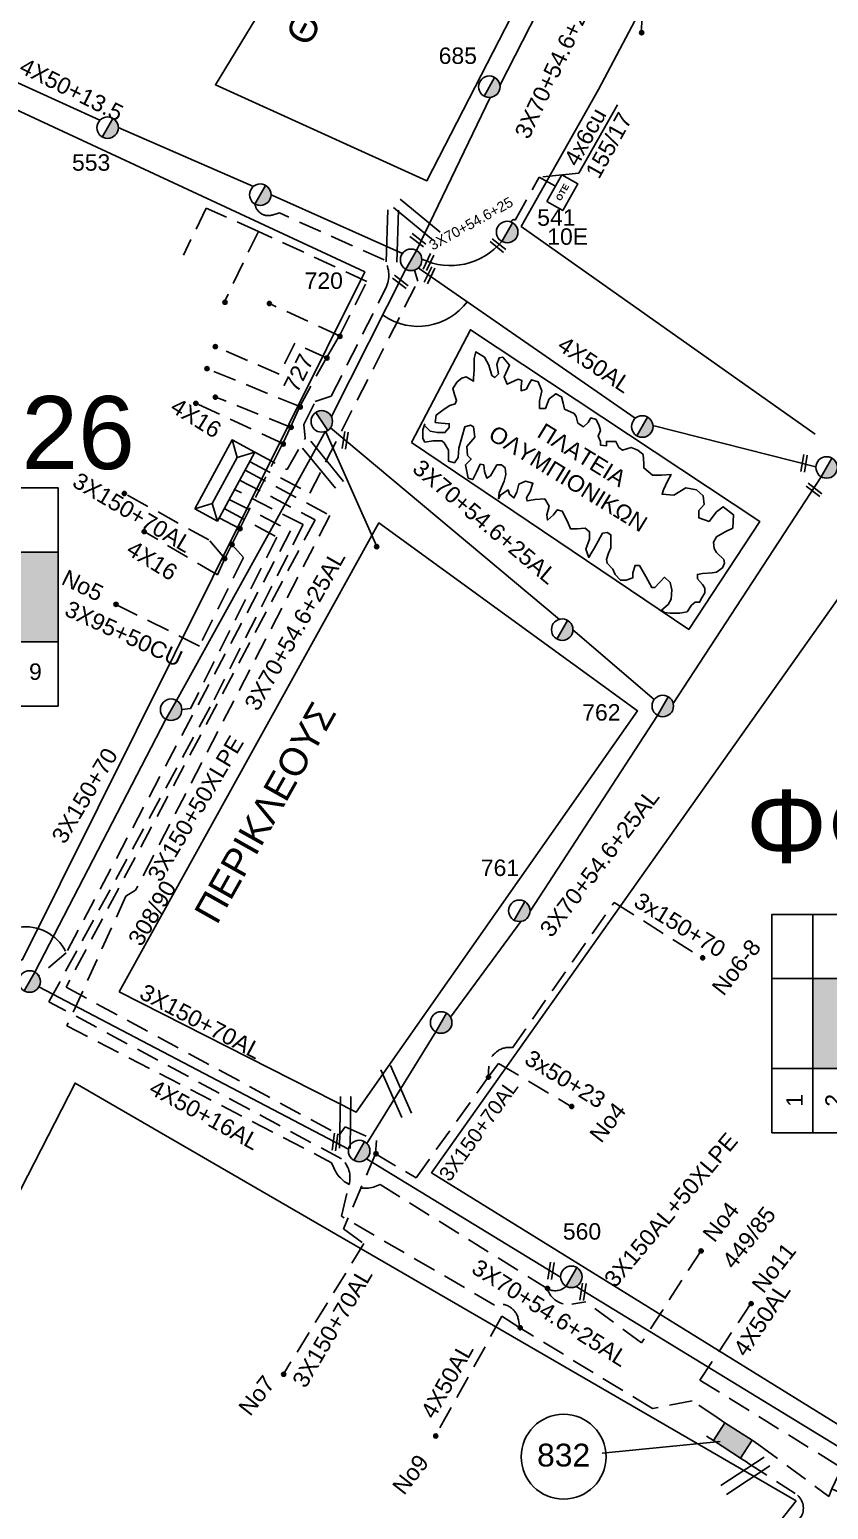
# Model space of a CAD drawing. Header units: millimetres. Extents: x 1905 to 5666, y 713 to 3158.
# Drawn here: x 2743.5 to 2831.1, y 844.7 to 1006.8 of the extents above; entities that cross this region are included whole.
import ezdxf
from ezdxf.enums import TextEntityAlignment as Align

# ---------------------------------------------------------------- set-up
doc = ezdxf.new("R2010")
doc.units = ezdxf.units.MM
doc.linetypes.add('DASHED', pattern=[19.05, 12.7, -6.35])
for name, color, linetype in [('Link Box 4 Διευθύνσεων', 7, 'Continuous'), ('Pillar OTE', 7, 'Continuous'), ('Ασφαλειοκιβώτια Χ.Τ 6 αναχωρήσεων', 7, 'Continuous'), ('Ασφαλειοκιβώτια Χ.Τ 9 αναχωρήσεων', 7, 'Continuous'), ('Γέφυρες Εναερίου Δικτύου', 7, 'Continuous'), ('Γυμνά εναέρια ΧΤ (3Φ)   4x50AL', 7, 'Continuous'), ('Γυμνά εναέρια ΧΤ και ΦΟΠ (3Φ)   4x50+16AL', 7, 'Continuous'), ('Εναέρια παροχή ΧΤ 4x16', 7, 'SYN_LINE'), ('Επιγραφές - Σχήματα', 7, 'Continuous'), ('Καλώδια ΧΤ   3x150+70AL', 7, 'DASHED'), ('Καλώδια ΧΤ   3x150AL+50XLPE', 7, 'DASHED'), ('Καλώδια ΧΤ   3x95+50CU', 7, 'DASHED'), ('Καλώδια ΧΤ   4x50+13.5', 7, 'Continuous'), ('Καλώδια ΧΤ   4x50AL', 7, 'DASHED'), ('Μηχανική τομή', 7, 'Continuous'), ('Στύλος ΦΜ', 7, 'Continuous'), ('Στύλος ΦΜ @ 1', 7, 'Continuous'), ('Συνδέσεις', 7, 'Continuous'), ('Συνεστραμμένα ΧΤ   3x70+54.6+25AL', 7, 'SYN_LINE'), ('Τομή', 7, 'Continuous'), ('Υποσταθμός πόλεως', 7, 'Continuous'), ('Υπόβαθρο ΔΕΗ', 7, 'Continuous'), ('Υπόγεια καλώδια Παροχών ΧΤ   4x50AL', 7, 'DASHED'), ('Υπόγεια καλώδια Παροχών ΧΤ   4x6', 7, 'DASHED')]:
    doc.layers.add(name, color=color, linetype=linetype)
doc.styles.get("Standard").update_dxf_attribs({"font": 'arial.ttf'})
doc.linetypes.add('SYN_LINE', pattern='A,0.5,-0.0001,["/\\/\\/\\/",Standard,S=0.1,R=0,X=0,Y=-0.05],-0.25', length=0.7501)
doc.dimstyles.new('ISO-25', dxfattribs={"dimtxt": 2.5, "dimasz": 2.5, "dimexe": 1.25, "dimexo": 0.625, "dimtad": 1, "dimtxsty": 'Standard', "dimcen": 2.5, "dimadec": 0, "dimazin": 0, "dimtfac": 1, "dimtmove": 0, "dimatfit": 3, "dimfxl": 1, "dimarcsym": 0})

# ---------------------------------------------------------------- blocks, each defined once
blk = doc.blocks.new('ΥΠΑΡΧΩΝ ΤΣΙΜΕΝΤΕΝΙΟΣ ΣΤΥΛΟΣ')
at = {"layer": 'Στύλος ΦΜ'}
blk.add_hatch(color=7, dxfattribs=at).paths.add_polyline_path([(-1.29, -2.28, 0.574793), (2.62, 0, 0.268822), (1.3, 2.27)])
at = {"layer": 'Στύλος ΦΜ', "color": 7}
blk.add_line((-1.29, -2.28), (1.3, 2.27), dxfattribs=at)
blk.add_circle((0, 0), 2.62, dxfattribs=at)
at = {"layer": 'Στύλος ΦΜ', "flags": 4}
for tag, p in [('ΑΡΙΘΜΟΣ', (-4.68, 8.05)), ('ΤΥΠΟΣ', (-4.91, 3.03))]:
    blk.add_attdef(tag, p, '', height=4, dxfattribs=at)
blk = doc.blocks.new('LINK BOX 4 ΑΝΑΧΩΡΗΣΕΩΝ')
at = {"layer": 'Link Box 4 Διευθύνσεων', "ltscale": 40}
blk.add_hatch(color=256, dxfattribs=at).paths.add_polyline_path([(-3.54, 0), (-3.54, -4.67), (3.54, -4.67), (3.54, 0)])
for p, q in [((-3.54, 0), (-5.33, 0)), ((5.33, 0), (3.54, 0)), ((-3.54, -4.67), (-5.33, -4.67)), ((5.33, -4.67), (3.54, -4.67))]:
    blk.add_line(p, q, dxfattribs=at)
blk.add_lwpolyline([(-3.54, -4.67), (-3.54, 0), (3.54, 0), (3.54, -4.67)], close=True, dxfattribs=at)
blk = doc.blocks.new('ΑΣΦΑΛΕΙΟΚΙΒΩΤΙΟ ΥΠΟΣΤΑΘΜΟΥ 9 ΑΝΑΧΩΡΗΣΕΩΝ')
at = {"layer": 'Ασφαλειοκιβώτια Χ.Τ 9 αναχωρήσεων', "ltscale": 40}
for p, q in [((-23.8, 40.36), (24.02, 40.36)), ((-9.72, 40.36), (-9.72, -40.64)), ((9.94, 40.36), (9.94, -40.64)), ((-23.8, 31.36), (24.02, 31.36)), ((-23.8, 22.36), (24.02, 22.36)), ((-23.8, 13.36), (24.02, 13.36)), ((-23.8, 4.36), (24.02, 4.36)), ((-23.8, -4.64), (24.02, -4.64)), ((-23.8, -13.64), (24.02, -13.64)), ((-23.8, -22.64), (24.02, -22.64)), ((-23.8, -31.64), (24.02, -31.64))]:
    blk.add_line(p, q, dxfattribs=at)
at = {"layer": 'Ασφαλειοκιβώτια Χ.Τ 9 αναχωρήσεων'}
blk.add_lwpolyline([(-23.8, -40.64), (24.02, -40.64), (24.02, 40.36), (-23.8, 40.36)], close=True, dxfattribs=at)
for s, p in [('1', (-18.67, 37.12)), ('2', (-18.76, 28.01)), ('3', (-18.31, 18.64)), ('4', (-18.05, 9.99)), ('5', (-18.64, 1.02)), ('6', (-18.25, -7.64)), ('7', (-18.51, -16.8)), ('8', (-18.38, -25.61)), ('9', (-18.01, -34.24))]:
    blk.add_text(s, height=3.6, rotation=270, dxfattribs=at).set_placement(p)
at = {"layer": 'Ασφαλειοκιβώτια Χ.Τ 9 αναχωρήσεων', "ltscale": 40}
for tag, height, p in [('ΟΝΟΜΑ', 5, (-0.16, 44.31)), ('ΚΕΙΜΕΝΟ 1', 2, (17.06, 35.59)), ('ΚΕΙΜΕΝΟ 2', 2, (17.06, 26.88)), ('ΚΕΙΜΕΝΟ 3', 2, (17.06, 17.69)), ('ΚΕΙΜΕΝΟ 4', 2, (17.06, 8.71)), ('ΚΕΙΜΕΝΟ 5', 2, (17.06, -0.13)), ('ΚΕΙΜΕΝΟ 6', 2, (17.06, -9.05)), ('ΚΕΙΜΕΝΟ 7', 2, (17.06, -18.13)), ('ΚΕΙΜΕΝΟ 8', 2, (17.06, -26.85)), ('ΚΕΙΜΕΝΟ 9', 2, (17.06, -35.99)), ('ΣΧ', 2, (-0.1, -42.64))]:
    blk.add_attdef(tag, text='', height=height, dxfattribs=at).set_placement(p, align=Align.MIDDLE_CENTER)
blk = doc.blocks.new('ΑΣΦΑΛΕΙΟΚΙΒΩΤΙΟ ΥΠΟΣΤΑΘΜΟΥ 6 ΑΝΑΧΩΡΗΣΕΩΝ')
at = {"layer": 'Ασφαλειοκιβώτια Χ.Τ 6 αναχωρήσεων', "ltscale": 40}
for p, q in [((-23.91, 27), (23.91, 27)), ((-9.83, 27), (-9.83, -27)), ((9.83, 27), (9.83, -27)), ((-23.91, 18), (23.91, 18)), ((-23.91, 9), (23.91, 9)), ((-23.91, 0), (23.91, 0)), ((-23.91, -9), (23.91, -9)), ((-23.91, -18), (23.91, -18))]:
    blk.add_line(p, q, dxfattribs=at)
at = {"layer": 'Ασφαλειοκιβώτια Χ.Τ 6 αναχωρήσεων'}
blk.add_lwpolyline([(-23.91, -27), (23.91, -27), (23.91, 27), (-23.91, 27)], close=True, dxfattribs=at)
for s, p in [('1', (-18.23, 20.26)), ('2', (-18.23, 11.69)), ('3', (-18.23, 2.62)), ('4', (-18.23, -6.41)), ('5', (-18.23, -15.42)), ('6', (-18.23, -24.55))]:
    blk.add_text(s, height=3.6, dxfattribs=at).set_placement(p)
at = {"layer": 'Ασφαλειοκιβώτια Χ.Τ 6 αναχωρήσεων', "ltscale": 40}
for tag, height, p in [('ΟΝΟΜΑ', 5, (-0.27, 31.68)), ('ΚΕΙΜΕΝΟ 1', 2, (16.95, 22.41)), ('ΚΕΙΜΕΝΟ 2', 2, (16.95, 13.71)), ('ΚΕΙΜΕΝΟ 3', 2, (16.95, 4.31)), ('ΚΕΙΜΕΝΟ 4', 2, (16.95, -4.67)), ('ΚΕΙΜΕΝΟ 5', 2, (16.95, -13.51)), ('ΚΕΙΜΕΝΟ 6', 2, (16.95, -22.43)), ('ΣΧ', 2, (-0.21, -29.21))]:
    blk.add_attdef(tag, text='', height=height, dxfattribs=at).set_placement(p, align=Align.MIDDLE_CENTER)
blk = doc.blocks.new('ΤΟΜΗ')
at = {"layer": 'Τομή', "ltscale": 40}
for p, q in [((-5.68, 0), (5.68, 0)), ((5.68, -2.33), (-5.68, -2.33))]:
    blk.add_line(p, q, dxfattribs=at)
blk = doc.blocks.new('ΥΠΟΣΤΑΘΜΟΣ ΠΟΛΕΩΣ')
at = {"layer": 'Υποσταθμός πόλεως', "linetype": 'Continuous', "ltscale": 40}
blk.add_lwpolyline([(-8.57, 2.82), (8.57, 2.82), (8.57, -2.82), (-8.57, -2.82)], close=True, dxfattribs=at)
for points in [[(-5.75, 0), (-8.57, 2.82)], [(5.75, 0), (8.57, 2.82)], [(-8.57, -2.82), (-5.75, 0)], [(-5.75, 0), (5.75, 0)], [(8.57, -2.82), (5.75, 0)]]:
    blk.add_lwpolyline(points, dxfattribs=at)
at = {"layer": 'Υποσταθμός πόλεως', "linetype": 'SYN_LINE', "ltscale": 40, "flags": 1}
for tag, p in [('ΜΕΤΑΣΧΗΜΑΤΙΣΜΟΣ', (10.6, 2.39)), ('ΙΣΧΥΣ', (10.58, -0.41)), ('ΑΡΙΘΜΟΣ', (10.7, -3.13))]:
    blk.add_attdef(tag, p, '', height=1.8, dxfattribs=at)
blk = doc.blocks.new('ΜΗΧΑΝΙΚΗ ΤΟΜΗ')
at = {"layer": 'Μηχανική τομή', "ltscale": 40}
for p, q in [((-1.89, 0.78), (1.89, 0.78)), ((1.89, 0), (-1.89, 0))]:
    blk.add_line(p, q, dxfattribs=at)
blk = doc.blocks.new('_ΣΥΝΔΕΣΗ')
at = {"layer": 'Συνδέσεις', "linetype": 'SYN_LINE', "ltscale": 40}
blk.add_hatch(color=256, dxfattribs=at).paths.add_polyline_path([(0.5, -0.01, 1), (-0.5, -0.01, 1)])
at = {"layer": 'Συνδέσεις'}
blk.add_circle((0, -0.01), 0.5, dxfattribs=at)
blk = doc.blocks.new('PILLAR ΟΤΕ')
at = {"layer": 'Pillar OTE', "ltscale": 40}
blk.add_lwpolyline([(-3.31, 2.02), (3.39, 2.02), (3.39, -1.99), (-3.31, -1.99)], close=True, dxfattribs=at)
at = {"layer": 'Pillar OTE', "insert": (-1.81, 0.71), "char_height": 1.3575, "width": 109.961, "attachment_point": 1}
blk.add_mtext('{\\fArial|b1|i0|c161|p34;OTE}', dxfattribs=at)

msp = doc.modelspace()

# ---------------------------------------------------------------- hatches: boundary and pattern name
at = {"layer": 'Ασφαλειοκιβώτια Χ.Τ 6 αναχωρήσεων', "ltscale": 0.2}
msp.add_hatch(color=1, dxfattribs=at).paths.add_polyline_path([(2833.88, 902.85), (2829.38, 902.85), (2829.38, 893.03), (2833.88, 893.03)])
at = {"layer": 'Ασφαλειοκιβώτια Χ.Τ 9 αναχωρήσεων', "ltscale": 0.2}
msp.add_hatch(color=133, dxfattribs=at).paths.add_polyline_path([(2742.17, 949.56), (2742.17, 939.73), (2746.67, 939.73), (2746.67, 949.56)])

# ---------------------------------------------------------------- linework, layer by layer
at = {"layer": 'Γέφυρες Εναερίου Δικτύου', "color": 2, "linetype": 'DASHED', "ltscale": 0.2}
for points in [[(2766.56, 952.16), (2771.27, 961.46), (2772.13, 963.27), (2773.13, 965.51), (2776.05, 970.87), (2777.48, 973.25), (2780.49, 979.23), (2768.6, 984.71), (2762.87, 987.24), (2760.39, 982.09)], [(2768.6, 984.71), (2764.88, 976.98)], [(2777.48, 973.25), (2769.75, 976.84)], [(2776.05, 970.87), (2772.61, 972.45), (2770.89, 969.07), (2763.83, 972.12)], [(2773.13, 965.51), (2762.92, 969.71)], [(2772.13, 963.27), (2763.83, 966.59)], [(2764.29, 953.32), (2766.56, 952.16), (2765.71, 950.41), (2766.99, 948.99), (2762.15, 939.29)]]:
    msp.add_lwpolyline(points, dxfattribs=at)
at = {"layer": 'Γέφυρες Εναερίου Δικτύου', "color": 1, "linetype": 'DASHED', "ltscale": 0.2}
msp.add_lwpolyline([(2768.2, 960.51), (2771.74, 958.61), (2773.73, 962.07), (2773.59, 963.55), (2774.84, 966.09), (2776.59, 966.65), (2782.57, 978.5, 0.269536), (2782.39, 981.58), (2770.91, 986.72), (2770.1, 986.49, -0.454537), (2768.23, 987.7, -3.418968)], format="xyb", dxfattribs=at)
at = {"layer": 'Γέφυρες Εναερίου Δικτύου', "color": 173, "linetype": 'DASHED', "ltscale": 0.2}
msp.add_lwpolyline([(2764.85, 954.35), (2770.62, 951.21), (2761.18, 932.44), (2760.21, 932.35)], dxfattribs=at)
at = {"layer": 'Γέφυρες Εναερίου Δικτύου', "color": 151, "linetype": 'DASHED', "ltscale": 0.2}
msp.add_lwpolyline([(2793.78, 892.05), (2794.92, 893.56), (2802.89, 888.85)], dxfattribs=at)
at = {"layer": 'Γυμνά εναέρια ΧΤ (3Φ)   4x50AL', "color": 62, "ltscale": 20}
for p, q in [((2786.13, 980.71), (2809.9, 964.23)), ((2811.84, 963.43), (2829.7, 958.9))]:
    msp.add_line(p, q, dxfattribs=at)
at = {"layer": 'Γυμνά εναέρια ΧΤ (3Φ)   4x50AL', "color": 27, "linetype": 'DASHED', "ltscale": 0.2}
msp.add_lwpolyline([(2822.58, 867.26), (2816.97, 858.89), (2832.54, 849.27), (2831.43, 846.99)], dxfattribs=at)
at = {"layer": 'Γυμνά εναέρια ΧΤ και ΦΟΠ (3Φ)   4x50+16AL', "color": 30, "ltscale": 0.2}
msp.add_lwpolyline([(2744.56, 901.97), (2778.49, 884.17)], dxfattribs=at)
at = {"layer": 'Εναέρια παροχή ΧΤ 4x16', "color": 2, "linetype": 'DASHED', "ltscale": 0.2}
for points in [[(2771.27, 961.46), (2761.7, 965.9)], [(2764.92, 948.86), (2764.13, 947.08), (2756.08, 951.83)]]:
    msp.add_lwpolyline(points, dxfattribs=at)
at = {"layer": 'Επιγραφές - Σχήματα', "ltscale": 0.2}
msp.add_line((2819.2, 852.17), (2806.26, 850.88), dxfattribs=at)
at = {"layer": 'Επιγραφές - Σχήματα', "color": 62, "linetype": 'DASHED', "ltscale": 0.2}
msp.add_lwpolyline([(2767.64, 959.49), (2774.24, 956.04), (2786.09, 979.26), (2785.7, 980.47)], dxfattribs=at)
at = {"layer": 'Επιγραφές - Σχήματα', "ltscale": 0.2}
msp.add_circle((2802.05, 850.49), 4.65, dxfattribs=at)
for centre, radius, start, end in [((2786.11, 980.98), 6.68, 235.4043, 323.8758), ((2743.07, 903.56), 4.98, 27.5813, 168.6763)]:
    msp.add_arc(centre, radius, start, end, dxfattribs=at)
at = {"layer": 'Καλώδια ΧΤ   3x150+70AL', "color": 151, "ltscale": 0.2}
msp.add_lwpolyline([(2766.55, 957.47), (2774.83, 953.11), (2747.53, 901.92), (2777.46, 885.73), (2778.1, 886.63), (2781.53, 885.13), (2781.45, 883.67), (2785.88, 881.03), (2793.78, 892.05), (2793.87, 893.28, -0.44339), (2796.44, 895.29), (2807.59, 911.2), (2817.25, 905.12)], format="xyb", dxfattribs=at)
at = {"layer": 'Καλώδια ΧΤ   3x150+70AL', "color": 2, "ltscale": 0.2}
msp.add_lwpolyline([(2765.71, 950.41), (2764.92, 948.86), (2763.17, 950.92), (2753.91, 956)], dxfattribs=at)
at = {"layer": 'Καλώδια ΧΤ   3x150+70AL', "color": 27, "ltscale": 0.2}
msp.add_lwpolyline([(2823.45, 851.8), (2831.11, 846.14), (2831.43, 846.99), (2832, 846.71, 0.55014), (2836.7, 849.55, 0.245055), (2835.28, 852.43), (2842.2, 862.12), (2850.96, 872.84), (2859.33, 883.42), (2853.5, 887.83)], format="xyb", dxfattribs=at)
at = {"layer": 'Καλώδια ΧΤ   3x150+70AL', "color": 151, "ltscale": 0.2}
msp.add_lwpolyline([(2781.45, 883.67), (2777.93, 875.45), (2780.17, 873.84), (2771.34, 859.52)], dxfattribs=at)
at = {"layer": 'Καλώδια ΧΤ   3x150+70AL', "color": 30, "ltscale": 0.2}
msp.add_lwpolyline([(2822.19, 849.84), (2827.43, 846.48, -0.380767), (2828.13, 843.98), (2822.19, 837.05), (2822.49, 836.4), (2805.16, 813.66), (2805.77, 812.65), (2802.01, 808.31), (2790.46, 793.81), (2789.68, 794.43, 0.414005), (2787.23, 794.13, 3.665205)], format="xyb", dxfattribs=at)
at = {"layer": 'Καλώδια ΧΤ   3x150AL+50XLPE', "color": 133, "ltscale": 0.2}
for points in [[(2767.14, 958.55), (2776.43, 953.59), (2755.14, 912.54), (2754.09, 911.89), (2747.63, 897.7), (2776.63, 882.7), (2776.87, 882.12, 0.436019), (2781.94, 880.31), (2800.25, 868.92, 0.354188), (2802.32, 869.18, 10.115752)], [(2817.08, 873.02), (2810.58, 862.96), (2804.48, 867.46), (2802.96, 867.21, -0.378338), (2800.25, 868.92, -10.066089)]]:
    msp.add_lwpolyline(points, format="xyb", dxfattribs=at)
at = {"layer": 'Καλώδια ΧΤ   3x150AL+50XLPE', "color": 27, "ltscale": 0.2}
msp.add_lwpolyline([(2818.98, 854.7), (2816.15, 856.63), (2811.79, 855.77), (2797.25, 864.61), (2797.1, 865.5, 0.455761), (2794.48, 867.11), (2777.7, 876.84), (2778.56, 880.31, 0.27212), (2777.72, 883.12), (2745.65, 900.33), (2763.74, 933.4), (2773.52, 952.59), (2765.99, 956.44)], format="xyb", dxfattribs=at)
at = {"layer": 'Καλώδια ΧΤ   3x150AL+50XLPE', "color": 30, "ltscale": 0.2}
msp.add_lwpolyline([(2765.39, 955.35), (2772.13, 951.9), (2747.54, 905.68), (2744.53, 903.15)], dxfattribs=at)
at = {"layer": 'Καλώδια ΧΤ   3x95+50CU', "color": 2, "linetype": 'DASHED', "ltscale": 0.2}
msp.add_lwpolyline([(2762.15, 939.29), (2753, 943.84)], dxfattribs=at)
at = {"layer": 'Καλώδια ΧΤ   4x50+13.5', "color": 1, "ltscale": 0.2}
for points in [[(2736.44, 1003.6), (2751.24, 996.9)], [(2753.25, 996.1), (2768.06, 989.63)], [(2769.99, 988.7), (2784.39, 982.28)]]:
    msp.add_lwpolyline(points, dxfattribs=at)
at = {"layer": 'Καλώδια ΧΤ   4x50AL', "color": 27, "ltscale": 0.2}
msp.add_lwpolyline([(2797.25, 864.61), (2795.29, 865.87), (2788, 852.76)], dxfattribs=at)
at = {"layer": 'Συνεστραμμένα ΧΤ   3x70+54.6+25AL', "color": 62, "ltscale": 15}
for p, q in [((2775.97, 962.81), (2781.57, 950.18)), ((2803.07, 941.05), (2811.97, 933.42)), ((2789.66, 898.63), (2797.37, 909.12)), ((2780.49, 884.8), (2788.05, 897.03))]:
    msp.add_line(p, q, dxfattribs=at)
at = {"layer": 'Συνεστραμμένα ΧΤ   3x70+54.6+25AL', "color": 62, "ltscale": 20}
for p, q in [((2776.49, 963.18), (2801.59, 942.21)), ((2814.06, 932.99), (2830.29, 957.82)), ((2798.38, 910.24), (2812.33, 931.69))]:
    msp.add_line(p, q, dxfattribs=at)
at = {"layer": 'Συνεστραμμένα ΧΤ   3x70+54.6+25AL', "color": 173, "ltscale": 20}
for points in [[(2795.08, 1000.7), (2809.19, 1028.35)], [(2811.11, 1014.52), (2810.54, 1006.51)], [(2785.93, 982.61), (2794.02, 999.38)], [(2759.62, 933.33), (2775.97, 962.81)], [(2744.11, 903.56), (2758.46, 931.28)]]:
    msp.add_lwpolyline(points, dxfattribs=at)
at = {"layer": 'Συνεστραμμένα ΧΤ   3x70+54.6+25AL', "color": 62, "ltscale": 20}
msp.add_lwpolyline([(2776.62, 964.44), (2784.76, 980.56)], dxfattribs=at)
at = {"layer": 'Συνεστραμμένα ΧΤ   3x70+54.6+25AL', "color": 133, "ltscale": 20}
for points in [[(2780.46, 883.13), (2801.72, 870.15)], [(2803.44, 869.15), (2832.8, 851.21)]]:
    msp.add_lwpolyline(points, dxfattribs=at)
at = {"layer": 'Συνεστραμμένα ΧΤ   3x70+54.6+25AL', "color": 62, "linetype": 'SYN_LINE', "ltscale": 10}
msp.add_arc((2789.66, 988.26), 7.3, 244.4923, 320.4358, dxfattribs=at)
at = {"layer": 'Υπόβαθρο ΔΕΗ', "ltscale": 0.2}
for points in [[(2802.73, 1067.71), (2778.29, 1024.47), (2763.89, 1000.74), (2787.07, 990.25), (2820.78, 1055.81)], [(2742.72, 904.89), (2680.08, 930.39), (2720.95, 1007.83), (2780.26, 980.27)], [(2785.39, 961.58), (2815.76, 941.11), (2823.55, 952.92), (2791.84, 973.93)], [(2753.34, 901.41), (2781.81, 952.78), (2810.16, 932.19), (2779.32, 888.24)], [(2881.1, 912.29), (2832.44, 944.88), (2787.59, 881.6), (2833.6, 853.11)], [(2827.53, 845.65), (2809.35, 822.64), (2787.83, 795.36), (2715.82, 827.73), (2748.53, 891.42)]]:
    msp.add_lwpolyline(points, close=True, dxfattribs=at)
for points in [[(2829.62, 962.51), (2797.41, 985.25), (2805.89, 1000.26), (2831.07, 1047.9), (2914.67, 979.63)], [(2803.71, 991.08), (2807.95, 998.58)], [(2786.78, 963.47), (2787.43, 962.82), (2788.23, 962.66), (2789.04, 962.66), (2789.52, 963.22), (2789.52, 963.63), (2788.63, 963.71), (2787.99, 963.79), (2788.07, 964.59), (2788.96, 965.24), (2789.6, 965.64), (2790.16, 965.8), (2790.32, 966.2), (2790.08, 966.84), (2789.92, 967.49), (2790.4, 968.21), (2790.89, 968.61), (2791.37, 968.77), (2792.17, 968.29), (2792.17, 968.61), (2792.26, 969.5), (2792.26, 970.78), (2792.42, 971.51), (2793.38, 970.94), (2793.86, 970.06), (2794.19, 968.93), (2794.51, 968.69), (2794.91, 969.09), (2794.75, 970.14), (2794.99, 970.86), (2795.39, 970.94), (2796.12, 970.06), (2795.55, 968.77), (2795.88, 967.97), (2797.08, 968.53), (2797.48, 968.37), (2797.4, 967.73), (2797.4, 967.25), (2797.97, 967.41), (2798.21, 967.89), (2798.53, 968.45), (2799.25, 968.21), (2799.66, 967.25), (2799.42, 966.12), (2799.42, 965.32), (2800.06, 965.32), (2800.46, 966.36), (2801.19, 966.92), (2801.83, 966.6), (2801.99, 965.88), (2802.15, 965.24), (2803.2, 964.75), (2803.44, 964.43), (2803.6, 963.71), (2804.24, 963.31), (2804.73, 963.79), (2805.05, 964.27), (2805.61, 964.11), (2805.93, 963.39), (2806.09, 962.9), (2805.85, 962.26), (2806.09, 961.7), (2806.09, 961.29), (2806.74, 961.21), (2806.74, 961.7), (2807.78, 961.7), (2808.11, 961.05), (2808.51, 960.73), (2809.47, 961.05), (2810.2, 960.73), (2810.76, 960.25), (2810.84, 959.28), (2810.84, 958.8), (2811.81, 958), (2812.77, 958), (2813.82, 958.08), (2813.42, 957.35), (2813.01, 956.39), (2812.85, 955.91), (2814.14, 955.83), (2815.43, 956.63), (2816.63, 956.39), (2817.36, 955.75), (2817.44, 954.78), (2816.87, 954.14), (2816.87, 953.33), (2818, 952.93), (2818.81, 953.98), (2819.53, 954.54), (2820.66, 953.66), (2820.58, 952.21), (2819.77, 951.81), (2818.81, 951.24), (2818.48, 950.68), (2818.56, 949.96), (2818.81, 949.55), (2819.61, 948.75), (2819.69, 948.35), (2819.45, 947.87), (2818.81, 947.38), (2818.32, 947.3), (2817.28, 947.22), (2816.71, 947.14), (2816.71, 946.66), (2817.28, 946.02), (2817.52, 945.61), (2817.52, 945.13), (2817.2, 944.57), (2816.96, 944.09), (2816.47, 944.09), (2816.07, 943.76), (2815.59, 943.04), (2814.78, 942.88), (2813.74, 942.88), (2813.09, 942.96), (2812.77, 943.2), (2813.5, 943.85), (2813.82, 944.41), (2813.9, 945.45), (2813.74, 946.26), (2813.09, 946.82), (2812.05, 945.69), (2811.73, 945.69), (2811.08, 946.9), (2810.36, 948.11), (2810.12, 948.11), (2809.88, 948.11), (2809.63, 947.3), (2809.63, 946.74), (2808.91, 946.5), (2808.27, 946.5), (2807.7, 947.14), (2807.46, 947.7), (2806.82, 948.35), (2806.74, 948.75), (2806.98, 949.47), (2807.22, 950.04), (2807.22, 951.48), (2806.82, 951.73), (2806.33, 951.65), (2805.85, 950.76), (2805.45, 950.04), (2805.05, 949.39), (2804.81, 948.99), (2804.48, 949.88), (2804.89, 951), (2804.89, 951.81), (2804.4, 952.21), (2803.52, 952.13), (2802.79, 952.13), (2802.47, 952.93), (2801.91, 954.06), (2801.35, 954.22), (2800.94, 953.66), (2800.3, 953.09), (2800.22, 953.66), (2800.46, 954.62), (2799.98, 955.42), (2798.93, 955.34), (2798.05, 955.18), (2797.97, 955.51), (2798.37, 956.23), (2798.69, 957.11), (2797.89, 957.35), (2797.16, 957.03), (2796.92, 956.15), (2796.6, 955.51), (2796.12, 955.91), (2795.96, 956.39), (2795.15, 955.83), (2794.91, 955.42), (2794.99, 956.07), (2795.55, 957.35), (2795.71, 958.08), (2795.63, 958.8), (2795.23, 959.12), (2794.75, 959.12), (2794.03, 957.92), (2793.62, 957.68), (2793.38, 958.4), (2793.3, 959.12), (2792.9, 959.2), (2792.5, 958.32), (2792.09, 957.52), (2791.61, 957.68), (2791.29, 959.12), (2791.93, 959.77), (2791.53, 960.17), (2791.45, 961.13), (2792.34, 962.18), (2792.17, 963.31), (2791.85, 963.47), (2791.21, 963.31), (2790.57, 960.97), (2790.49, 959.93), (2790.08, 959.36), (2789.44, 959.53), (2789.44, 960.73), (2788.96, 961.54), (2788.71, 961.78), (2787.75, 961.78), (2786.86, 961.62), (2786.62, 962.02), (2786.62, 962.98), (2786.86, 963.63)]]:
    msp.add_lwpolyline(points, dxfattribs=at)
at = {"layer": 'Υπόγεια καλώδια Παροχών ΧΤ   4x6', "color": 62, "linetype": 'DASHED', "ltscale": 0.2}
msp.add_lwpolyline([(2796.3, 985.73, -0.543667), (2796.74, 985.95), (2799.39, 990.65), (2801.1, 989.69)], format="xyb", dxfattribs=at)

# ---------------------------------------------------------------- block references
at = {"layer": 'Link Box 4 Διευθύνσεων', "xscale": 0.5, "yscale": 0.5, "zscale": 0.5, "rotation": 327.0418679648799}
msp.add_blockref('LINK BOX 4 ΑΝΑΧΩΡΗΣΕΩΝ', (2821.22, 853.25), dxfattribs=at)
at = {"layer": 'Pillar OTE', "xscale": 0.5, "yscale": 0.5, "zscale": 0.5, "rotation": 60.51948548123049}
msp.add_blockref('PILLAR ΟΤΕ', (2801.9, 988.92), dxfattribs=at)
at = {"layer": 'Ασφαλειοκιβώτια Χ.Τ 6 αναχωρήσεων', "xscale": 0.5, "yscale": 0.5, "zscale": 0.5, "rotation": 90}
msp.add_blockref('ΑΣΦΑΛΕΙΟΚΙΒΩΤΙΟ ΥΠΟΣΤΑΘΜΟΥ 6 ΑΝΑΧΩΡΗΣΕΩΝ', (2838.38, 897.94), dxfattribs=at)
at = {"layer": 'Ασφαλειοκιβώτια Χ.Τ 9 αναχωρήσεων', "xscale": 0.5, "yscale": 0.5, "zscale": 0.5, "rotation": 90}
msp.add_blockref('ΑΣΦΑΛΕΙΟΚΙΒΩΤΙΟ ΥΠΟΣΤΑΘΜΟΥ 9 ΑΝΑΧΩΡΗΣΕΩΝ', (2726.35, 944.59), dxfattribs=at)
at = {"layer": 'Μηχανική τομή'}
for p, xscale, yscale, zscale, rotation in [((2785.96, 983.58), 0.5000000000006792, 0.5000000000006792, 0.5000000000006792, 322.468232636331), ((2794.73, 983), 0.50000000000077, 0.50000000000077, 0.50000000000077, 321.075179036671), ((2787.07, 981.43), 0.50000000000077, 0.50000000000077, 0.50000000000077, 244.7669366027634), ((2787.19, 979.98), 0.50000000000077, 0.50000000000077, 0.50000000000077, 244.7669366027634), ((2784.04, 979.01), 0.5000000000006792, 0.5000000000006792, 0.5000000000006792, 322.468232636331), ((2777.92, 961.86), 0.50000000000077, 0.50000000000077, 0.50000000000077, 260.9150095309418), ((2828.21, 959.33), 0.50000000000077, 0.50000000000077, 0.50000000000077, 260.9150095309418), ((2829.37, 956.23), 0.5000000000006792, 0.5000000000006792, 0.5000000000006792, 322.468232636331), ((2776.81, 884.99), 0.5000000000008218, 0.5000000000008218, 0.5000000000008218, 262.2169385245279), ((2800.48, 870.88), 0.50000000000077, 0.50000000000077, 0.50000000000077, 260.9150095309418), ((2803.99, 868.58), 0.50000000000077, 0.50000000000077, 0.50000000000077, 260.9150095309418)]:
    msp.add_blockref('ΜΗΧΑΝΙΚΗ ΤΟΜΗ', p, dxfattribs=dict(at, xscale=xscale, yscale=yscale, zscale=zscale, rotation=rotation))
at = {"layer": 'Στύλος ΦΜ @ 1', "ltscale": 40}
ref = msp.add_blockref('ΥΠΑΡΧΩΝ ΤΣΙΜΕΝΤΕΝΙΟΣ ΣΤΥΛΟΣ', (2793.91, 1000.55), dxfattribs=dict(at, xscale=0.4499999999998181, yscale=0.4499999999998181, zscale=0.4499999999998181))
ref.add_attrib('ΤΥΠΟΣ', '685', (2788.36, 1003.05), dxfattribs={"layer": 'Στύλος ΦΜ', "height": 1.8, "flags": 4})
ref = msp.add_blockref('ΥΠΑΡΧΩΝ ΤΣΙΜΕΝΤΕΝΙΟΣ ΣΤΥΛΟΣ', (2752.08, 996.06), dxfattribs=dict(at, xscale=0.4499999999998181, yscale=0.4499999999998181, zscale=0.4499999999998181))
ref.add_attrib('ΤΥΠΟΣ', '553', (2748.18, 991.35), dxfattribs={"layer": 'Στύλος ΦΜ', "height": 1.8, "flags": 4})
at = {"layer": 'Στύλος ΦΜ @ 1', "ltscale": 40, "xscale": 0.4499999999998181, "yscale": 0.4499999999998181, "zscale": 0.4499999999998181}
for p in [(2768.81, 988.72), (2810.67, 963.33), (2830.87, 958.85), (2801.9, 941.08), (2759.04, 932.31), (2788.63, 898.05), (2779.65, 883.98)]:
    msp.add_blockref('ΥΠΑΡΧΩΝ ΤΣΙΜΕΝΤΕΝΙΟΣ ΣΤΥΛΟΣ', p, dxfattribs=at)
at = {"layer": 'Στύλος ΦΜ @ 1', "ltscale": 40}
ref = msp.add_blockref('ΥΠΑΡΧΩΝ ΤΣΙΜΕΝΤΕΝΙΟΣ ΣΤΥΛΟΣ', (2795.87, 984.63), dxfattribs=dict(at, xscale=0.4499999999998181, yscale=0.4499999999998181, zscale=0.4499999999998181))
ref.add_attrib('ΤΥΠΟΣ', '10E', (2800.26, 983.24), dxfattribs={"layer": 'Στύλος ΦΜ', "height": 1.8, "flags": 4})
ref.add_attrib('ΑΡΙΘΜΟΣ', '541', (2799.16, 985.32), dxfattribs={"layer": 'Στύλος ΦΜ', "height": 1.8, "flags": 4})
ref = msp.add_blockref('ΥΠΑΡΧΩΝ ΤΣΙΜΕΝΤΕΝΙΟΣ ΣΤΥΛΟΣ', (2785.34, 981.59), dxfattribs=dict(at, xscale=0.4499999999998181, yscale=0.4499999999998181, zscale=0.4499999999998181))
ref.add_attrib('ΑΡΙΘΜΟΣ', '720', (2773.67, 978.41), dxfattribs={"layer": 'Στύλος ΦΜ', "height": 1.8, "flags": 4})
ref = msp.add_blockref('ΥΠΑΡΧΩΝ ΤΣΙΜΕΝΤΕΝΙΟΣ ΣΤΥΛΟΣ', (2775.55, 963.89), dxfattribs=dict(at, xscale=0.4499999999998461, yscale=0.4499999999998461, zscale=0.4499999999998461, rotation=63.42365023571922))
ref.add_attrib('ΑΡΙΘΜΟΣ', '727', (2772.87, 966.92), dxfattribs={"layer": 'Στύλος ΦΜ', "height": 1.8, "rotation": 63.4237, "flags": 4})
ref = msp.add_blockref('ΥΠΑΡΧΩΝ ΤΣΙΜΕΝΤΕΝΙΟΣ ΣΤΥΛΟΣ', (2812.92, 932.72), dxfattribs=dict(at, xscale=0.4499999999998181, yscale=0.4499999999998181, zscale=0.4499999999998181))
ref.add_attrib('ΤΥΠΟΣ', '762', (2804.09, 931.12), dxfattribs={"layer": 'Στύλος ΦΜ', "height": 1.8, "flags": 4})
ref = msp.add_blockref('ΥΠΑΡΧΩΝ ΤΣΙΜΕΝΤΕΝΙΟΣ ΣΤΥΛΟΣ', (2797.2, 910.29), dxfattribs=dict(at, xscale=0.4499999999998181, yscale=0.4499999999998181, zscale=0.4499999999998181))
ref.add_attrib('ΑΡΙΘΜΟΣ', '761', (2792.98, 914.1), dxfattribs={"layer": 'Στύλος ΦΜ', "height": 1.8, "flags": 4})
ref = msp.add_blockref('ΥΠΑΡΧΩΝ ΤΣΙΜΕΝΤΕΝΙΟΣ ΣΤΥΛΟΣ', (2743.53, 902.54), dxfattribs=dict(at, xscale=0.4499999999998181, yscale=0.4499999999998181, zscale=0.4499999999998181))
ref.add_attrib('ΤΥΠΟΣ', '558', (2738.29, 909.19), dxfattribs={"layer": 'Στύλος ΦΜ', "height": 1.8, "flags": 4})
ref = msp.add_blockref('ΥΠΑΡΧΩΝ ΤΣΙΜΕΝΤΕΝΙΟΣ ΣΤΥΛΟΣ', (2802.9, 870.2), dxfattribs=dict(at, xscale=0.4499999999998181, yscale=0.4499999999998181, zscale=0.4499999999998181))
ref.add_attrib('ΤΥΠΟΣ', '560', (2801.97, 874.27), dxfattribs={"layer": 'Στύλος ΦΜ', "height": 1.8, "flags": 4})
at = {"layer": 'Συνδέσεις', "xscale": 0.4499999999998181, "yscale": 0.4499999999998181, "zscale": 0.4499999999998181}
for p in [(2810.6, 1006.47), (2764.94, 976.95), (2769.81, 976.81), (2777.54, 973.22), (2763.89, 972.09), (2776.11, 970.84), (2762.97, 969.68), (2761.75, 965.87), (2763.89, 966.55), (2773.19, 965.48), (2772.19, 963.24), (2771.33, 961.42), (2753.91, 956), (2756.09, 951.83), (2766.59, 952.15), (2765.71, 950.41), (2781.57, 950.18), (2764.92, 948.87), (2753, 943.85), (2817.29, 905.14), (2793.82, 892.07), (2802.93, 888.86), (2781.49, 883.69), (2817.12, 873.04), (2800.29, 868.93), (2822.61, 867.27), (2797.29, 864.62), (2771.37, 859.53), (2788.04, 852.77)]:
    msp.add_blockref('_ΣΥΝΔΕΣΗ', p, dxfattribs=at)
at = {"layer": 'Τομή'}
for p, xscale, yscale, zscale, rotation in [((2786.34, 986.42), 0.5000000000000175, 0.5000000000000175, 0.5000000000000175, 320.6746009241082), ((2782.71, 984.22), 0.4999999999999838, 0.4999999999999838, 0.4999999999999838, 88.26268803272643), ((2776.14, 959.52), 0.4999999999998729, 0.4999999999998729, 0.4999999999998729, 309.3157707098732), ((2784.24, 890.73), 0.4999999999997968, 0.4999999999997968, 0.4999999999997968, 293.8018581528083), ((2777.54, 887.11), 0.5000000000000747, 0.5000000000000747, 0.5000000000000747, 89.08972430705595), ((2821.65, 848.9), 0.5000000000001621, 0.5000000000001621, 0.5000000000001621, 33.19007089451603)]:
    msp.add_blockref('ΤΟΜΗ', p, dxfattribs=dict(at, xscale=xscale, yscale=yscale, zscale=zscale, rotation=rotation))
at = {"layer": 'Υποσταθμός πόλεως', "xscale": 0.5000000000000702, "yscale": 0.5000000000000702, "zscale": 0.5000000000000702, "rotation": 61.49465588046553}
msp.add_blockref('ΥΠΟΣΤΑΘΜΟΣ ΠΟΛΕΩΣ', (2764.92, 957.42), dxfattribs=at)

# ---------------------------------------------------------------- texts
at = {"layer": 'Γυμνά εναέρια ΧΤ (3Φ)   4x50AL', "ltscale": 0.2}
for rotation, p in [(326.3347, (2805.46, 970.12)), (56.1204, (2823.77, 865.53))]:
    msp.add_text('4X50AL', height=1.8, rotation=rotation, dxfattribs=at).set_placement(p, align=Align.MIDDLE)
at = {"layer": 'Γυμνά εναέρια ΧΤ και ΦΟΠ (3Φ)   4x50+16AL', "ltscale": 0.2}
msp.add_text('4X50+16AL', height=1.8, rotation=331.2829, dxfattribs=at).set_placement((2762.71, 887.96), align=Align.MIDDLE)
at = {"layer": 'Εναέρια παροχή ΧΤ 4x16', "ltscale": 20}
for p in [(2761.78, 964.28), (2756.97, 948.67)]:
    msp.add_text('4X16', height=1.8, rotation=328.1581, dxfattribs=at).set_placement(p, align=Align.MIDDLE)
at = {"layer": 'Επιγραφές - Σχήματα', "ltscale": 0.2, "attachment_point": 1}
for s, insert, char_height, width, rotation in [('ΘΗΣΕΩΣ', (2771.44, 1006.25), 3, 82.7026, 60.8515), ('\\pi4.4113;ΠΛΑΤΕΙΑ\\P\\pi-0.025443;ΟΛΥΜΠΙΟΝΙΚΩΝ', (2796.2, 966.12), 1.8, 19.3869, 328.3771), ('Νο5', (2747.67, 947.74), 1.8, 6.948, 334.1216), ('ΠΕΡΙΚΛΕΟΥΣ', (2761.44, 910.12), 3, 82.7026, 60.5876), ('308/90', (2754.22, 907.19), 1.8, 6.948, 59.3087), ('3x150+70', (2810.53, 912.42), 1.8, 6.948, 328.5153), ('Νο6-8', (2818.16, 901.97), 1.8, 6.948, 51.9921), ('3x50+23', (2798.56, 895.17), 1.8, 6.948, 328.5153), ('Νο4', (2804.75, 885.85), 1.8, 6.948, 51.9921), ('Νο4', (2817.15, 874.96), 1.8, 6.948, 51.9921), ('449/85', (2819.28, 872.03), 1.8, 6.948, 51.9921), ('Νο11', (2822.53, 869.38), 1.8, 6.948, 51.9921), ('Νο7', (2766.28, 855.94), 1.8, 6.948, 51.9921), ('Νο9', (2783.14, 847.29), 1.8, 6.948, 51.9921)]:
    msp.add_mtext(s, dxfattribs=dict(at, insert=insert, char_height=char_height, width=width, rotation=rotation))
for s, insert, char_height, width in [('ΦΦ-26', (2721.08, 966.67), 8, 50.8867), ('ΦΦ-24', (2822.02, 923.55), 8, 50.8867), ('832', (2799.14, 851.92), 2.5, 8.09)]:
    msp.add_mtext(s, dxfattribs=dict(at, insert=insert, char_height=char_height, width=width))
at = {"layer": 'Καλώδια ΧΤ   3x150+70AL', "ltscale": 0.2}
for height, rotation, p in [(1.8, 329.3729, (2754.82, 953.92)), (1.8, 332.1626, (2762.3, 898.17)), (1.6, 54.0923, (2792.72, 886.24)), (1.8, 59.4663, (2776.7, 864.64))]:
    msp.add_text('3X150+70AL', height=height, rotation=rotation, dxfattribs=at).set_placement(p, align=Align.MIDDLE)
at = {"layer": 'Καλώδια ΧΤ   3x150+70AL', "ltscale": 0.2, "insert": (2745.84, 918.41), "char_height": 1.8, "width": 6.948, "attachment_point": 1, "rotation": 59.2677}
msp.add_mtext('3Χ150+70', dxfattribs=at)
at = {"layer": 'Καλώδια ΧΤ   3x150AL+50XLPE', "ltscale": 0.2}
msp.add_text('3X150AL+50XLPE', height=1.8, rotation=49.929, dxfattribs=at).set_placement((2813.8, 877.54), align=Align.MIDDLE)
at = {"layer": 'Καλώδια ΧΤ   3x150AL+50XLPE', "ltscale": 0.2, "insert": (2756.35, 914.23), "char_height": 1.8, "width": 6.948, "attachment_point": 1, "rotation": 59.2677}
msp.add_mtext('3Χ150+50XLPE', dxfattribs=at)
at = {"layer": 'Καλώδια ΧΤ   3x95+50CU', "ltscale": 0.2}
msp.add_text('3X95+50CU', height=1.8, rotation=335.3435, dxfattribs=at).set_placement((2753.86, 940.65), align=Align.MIDDLE)
at = {"layer": 'Καλώδια ΧΤ   4x50+13.5', "ltscale": 0.2}
msp.add_text('4X50+13.5', height=1.8, rotation=333.4564, dxfattribs=at).set_placement((2748.13, 1000.25), align=Align.MIDDLE)
at = {"layer": 'Καλώδια ΧΤ   4x50AL', "ltscale": 0.2}
msp.add_text('4X50AL', height=1.8, rotation=60.5495, dxfattribs=at).set_placement((2789.28, 858.84), align=Align.MIDDLE)
at = {"layer": 'Συνεστραμμένα ΧΤ   3x70+54.6+25AL', "ltscale": 20}
for s, height, rotation, p in [('3X70+54.6+25AL', 1.8, 64.633, (2801.61, 1003.92)), ('3X70+54.6+25', 1.116, 29.1038, (2791.9, 985.57)), ('3X70+54.6+25AL', 1.8, 320.0304, (2793.43, 952.9)), ('3X70+54.6+25AL', 1.8, 60.4232, (2772.59, 941)), ('3X70+54.6+25AL', 1.8, 52.3886, (2805.98, 915.55)), ('3X70+54.6+25AL', 1.8, 327.6577, (2800.57, 866.25))]:
    msp.add_text(s, height=height, rotation=rotation, dxfattribs=at).set_placement(p, align=Align.MIDDLE)
at = {"layer": 'Υπόγεια καλώδια Παροχών ΧΤ   4x50AL', "color": 7, "ltscale": 0.2, "char_height": 1.8, "attachment_point": 1, "rotation": 61}
for s, insert in [('4x6cu', (2801.99, 992.56)), ('155/17', (2804.35, 991.21))]:
    msp.add_mtext_dynamic_manual_height_columns(s, width=1.8, gutter_width=12.5, heights=[0.118], dxfattribs=dict(at, insert=insert))

# ---------------------------------------------------------------- leaders
at = {"layer": 'Επιγραφές - Σχήματα', "ltscale": 40}
msp.add_leader([(2799.76, 990.68), (2803.71, 991.08)], dimstyle='ISO-25', override={"dimasz": 0.5, "dimtad": 0}, dxfattribs=at)

doc.saveas('drawing.dxf')
